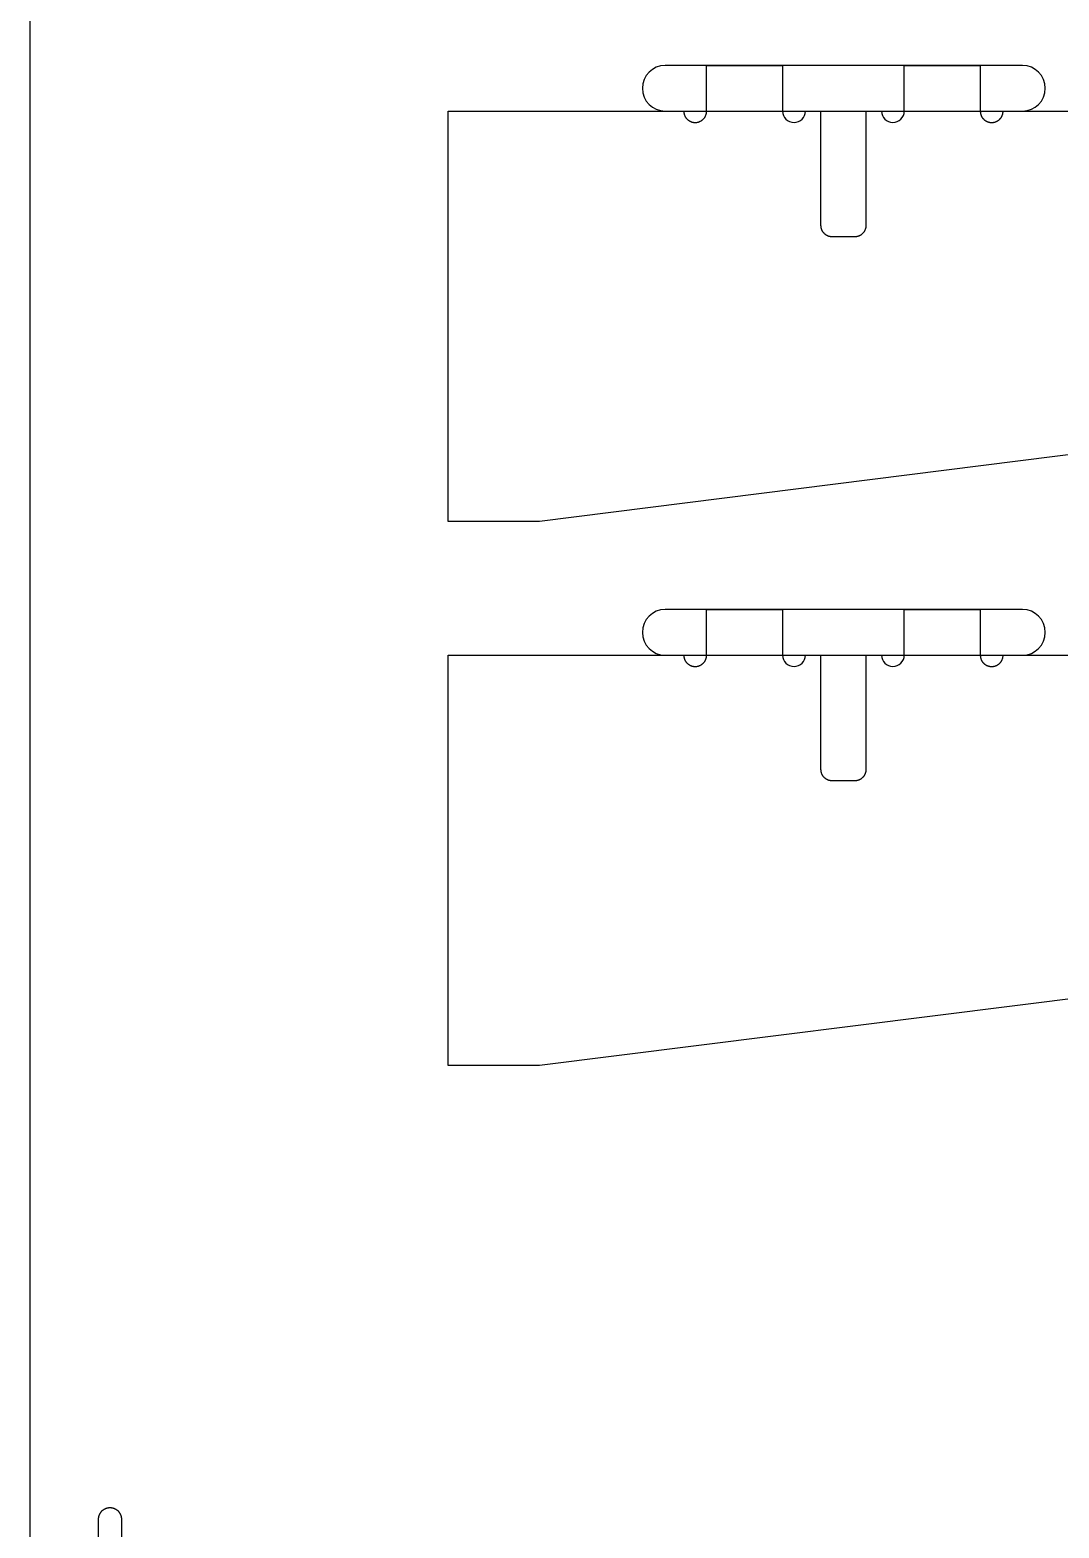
# Model space of a CAD drawing. Extents: x 0 to 1220, y 0 to 2440.
# Drawn here: x 0 to 270.7, y 787.7 to 1181.8 of the extents above; entities that cross this region are included whole.
import ezdxf

# ---------------------------------------------------------------- set-up
doc = ezdxf.new("R2010")
doc.units = 0
for name, color, linetype in [('CUT_6_12MM', 6, 'CONTINUOUS'), ('PLATTE_1220_2440', 7, 'CONTINUOUS'), ('POCKET_6__6MM', 4, 'CONTINUOUS')]:
    doc.layers.add(name, color=color, linetype=linetype)

msp = doc.modelspace()

# ---------------------------------------------------------------- linework, layer by layer
at = {"layer": 'CUT_6_12MM'}
for p, q in [((178, 1160.46), (178, 1172.46)), ((178, 1172.46), (198, 1172.46)), ((198, 1172.46), (198, 1160.46)), ((230, 1160.46), (230, 1172.46)), ((230, 1172.46), (250, 1172.46)), ((250, 1172.46), (250, 1160.46)), ((110, 1052.46), (110, 1160.46)), ((110, 1160.46), (162.85, 1160.46)), ((162.85, 1160.46), (172, 1160.46)), ((172, 1160.46), (172, 1160.36)), ((172, 1160.36), (172.01, 1160.25)), ((172.01, 1160.25), (172.02, 1160.15)), ((172.02, 1160.15), (172.03, 1160.05)), ((172.03, 1160.05), (172.04, 1159.94)), ((172.04, 1159.94), (172.06, 1159.84)), ((172.06, 1159.84), (172.09, 1159.74)), ((172.09, 1159.74), (172.11, 1159.64)), ((172.11, 1159.64), (172.14, 1159.54)), ((172.14, 1159.54), (172.18, 1159.44)), ((172.18, 1159.44), (172.21, 1159.35)), ((172.21, 1159.35), (172.25, 1159.25)), ((172.25, 1159.25), (172.3, 1159.16)), ((172.3, 1159.16), (172.34, 1159.07)), ((172.34, 1159.07), (172.39, 1158.98)), ((172.39, 1158.98), (172.45, 1158.89)), ((172.45, 1158.89), (172.5, 1158.8)), ((172.5, 1158.8), (172.56, 1158.71)), ((172.56, 1158.71), (172.62, 1158.63)), ((177.38, 1158.63), (177.44, 1158.71)), ((177.44, 1158.71), (177.5, 1158.8)), ((177.5, 1158.8), (177.55, 1158.89)), ((177.55, 1158.89), (177.61, 1158.98)), ((177.61, 1158.98), (177.66, 1159.07)), ((177.66, 1159.07), (177.7, 1159.16)), ((177.7, 1159.16), (177.75, 1159.25)), ((177.75, 1159.25), (177.79, 1159.35)), ((177.79, 1159.35), (177.82, 1159.44)), ((177.82, 1159.44), (177.86, 1159.54)), ((177.86, 1159.54), (177.89, 1159.64)), ((177.89, 1159.64), (177.91, 1159.74)), ((177.91, 1159.74), (177.94, 1159.84)), ((177.94, 1159.84), (177.96, 1159.94)), ((177.96, 1159.94), (177.97, 1160.05)), ((177.97, 1160.05), (177.98, 1160.15)), ((177.98, 1160.15), (177.99, 1160.25)), ((177.99, 1160.25), (178, 1160.36)), ((178, 1160.36), (178, 1160.46)), ((204, 1160.46), (208, 1160.46)), ((208, 1160.46), (208, 1130.46)), ((220, 1130.46), (220, 1160.46)), ((220, 1160.46), (224, 1160.46)), ((250, 1160.46), (250, 1160.36)), ((250, 1160.36), (250.01, 1160.25)), ((250.01, 1160.25), (250.02, 1160.15)), ((250.02, 1160.15), (250.03, 1160.05)), ((250.03, 1160.05), (250.04, 1159.94)), ((250.04, 1159.94), (250.06, 1159.84)), ((250.06, 1159.84), (250.09, 1159.74)), ((250.09, 1159.74), (250.11, 1159.64)), ((250.11, 1159.64), (250.14, 1159.54)), ((250.14, 1159.54), (250.18, 1159.44)), ((250.18, 1159.44), (250.21, 1159.35)), ((250.21, 1159.35), (250.25, 1159.25)), ((250.25, 1159.25), (250.3, 1159.16)), ((250.3, 1159.16), (250.34, 1159.07)), ((250.34, 1159.07), (250.39, 1158.98)), ((250.39, 1158.98), (250.45, 1158.89)), ((250.45, 1158.89), (250.5, 1158.8)), ((250.5, 1158.8), (250.56, 1158.71)), ((250.56, 1158.71), (250.62, 1158.63)), ((255.38, 1158.63), (255.44, 1158.71)), ((255.44, 1158.71), (255.5, 1158.8)), ((255.5, 1158.8), (255.55, 1158.89)), ((255.55, 1158.89), (255.61, 1158.98)), ((255.61, 1158.98), (255.66, 1159.07)), ((255.66, 1159.07), (255.7, 1159.16)), ((255.7, 1159.16), (255.75, 1159.25)), ((255.75, 1159.25), (255.79, 1159.35)), ((255.79, 1159.35), (255.82, 1159.44)), ((255.82, 1159.44), (255.86, 1159.54)), ((255.86, 1159.54), (255.89, 1159.64)), ((255.89, 1159.64), (255.91, 1159.74)), ((255.91, 1159.74), (255.94, 1159.84)), ((255.94, 1159.84), (255.96, 1159.94)), ((255.96, 1159.94), (255.97, 1160.05)), ((255.97, 1160.05), (255.98, 1160.15)), ((255.98, 1160.15), (255.99, 1160.25)), ((255.99, 1160.25), (256, 1160.36)), ((256, 1160.36), (256, 1160.46)), ((256, 1160.46), (265.15, 1160.46)), ((265.15, 1160.46), (295.44, 1160.46)), ((172.62, 1158.63), (172.69, 1158.55)), ((172.69, 1158.55), (172.75, 1158.47)), ((172.75, 1158.47), (172.82, 1158.39)), ((172.82, 1158.39), (172.9, 1158.32)), ((172.9, 1158.32), (172.97, 1158.25)), ((172.97, 1158.25), (173.05, 1158.18)), ((173.05, 1158.18), (173.13, 1158.11)), ((173.13, 1158.11), (173.21, 1158.05)), ((173.21, 1158.05), (173.3, 1157.99)), ((173.3, 1157.99), (173.38, 1157.93)), ((173.38, 1157.93), (173.47, 1157.88)), ((173.47, 1157.88), (173.56, 1157.83)), ((173.56, 1157.83), (173.65, 1157.78)), ((173.65, 1157.78), (173.75, 1157.74)), ((173.75, 1157.74), (173.84, 1157.69)), ((173.84, 1157.69), (173.94, 1157.66)), ((173.94, 1157.66), (174.03, 1157.62)), ((174.03, 1157.62), (174.13, 1157.59)), ((174.13, 1157.59), (174.23, 1157.56)), ((174.23, 1157.56), (174.33, 1157.54)), ((174.33, 1157.54), (174.43, 1157.51)), ((174.43, 1157.51), (174.54, 1157.5)), ((174.54, 1157.5), (174.64, 1157.48)), ((174.64, 1157.48), (174.74, 1157.47)), ((174.74, 1157.47), (174.84, 1157.46)), ((174.84, 1157.46), (174.95, 1157.46)), ((174.95, 1157.46), (175.05, 1157.46)), ((175.05, 1157.46), (175.16, 1157.46)), ((175.16, 1157.46), (175.26, 1157.47)), ((175.26, 1157.47), (175.36, 1157.48)), ((175.36, 1157.48), (175.46, 1157.5)), ((175.46, 1157.5), (175.57, 1157.51)), ((175.57, 1157.51), (175.67, 1157.54)), ((175.67, 1157.54), (175.77, 1157.56)), ((175.77, 1157.56), (175.87, 1157.59)), ((175.87, 1157.59), (175.97, 1157.62)), ((175.97, 1157.62), (176.06, 1157.66)), ((176.06, 1157.66), (176.16, 1157.69)), ((176.16, 1157.69), (176.25, 1157.74)), ((176.25, 1157.74), (176.35, 1157.78)), ((176.35, 1157.78), (176.44, 1157.83)), ((176.44, 1157.83), (176.53, 1157.88)), ((176.53, 1157.88), (176.62, 1157.93)), ((176.62, 1157.93), (176.7, 1157.99)), ((176.7, 1157.99), (176.79, 1158.05)), ((176.79, 1158.05), (176.87, 1158.11)), ((176.87, 1158.11), (176.95, 1158.18)), ((176.95, 1158.18), (177.03, 1158.25)), ((177.03, 1158.25), (177.1, 1158.32)), ((177.1, 1158.32), (177.18, 1158.39)), ((177.18, 1158.39), (177.25, 1158.47)), ((177.25, 1158.47), (177.31, 1158.55)), ((177.31, 1158.55), (177.38, 1158.63)), ((250.62, 1158.63), (250.69, 1158.55)), ((250.69, 1158.55), (250.75, 1158.47)), ((250.75, 1158.47), (250.82, 1158.39)), ((250.82, 1158.39), (250.9, 1158.32)), ((250.9, 1158.32), (250.97, 1158.25)), ((250.97, 1158.25), (251.05, 1158.18)), ((251.05, 1158.18), (251.13, 1158.11)), ((251.13, 1158.11), (251.21, 1158.05)), ((251.21, 1158.05), (251.3, 1157.99)), ((251.3, 1157.99), (251.38, 1157.93)), ((251.38, 1157.93), (251.47, 1157.88)), ((251.47, 1157.88), (251.56, 1157.83)), ((251.56, 1157.83), (251.65, 1157.78)), ((251.65, 1157.78), (251.75, 1157.74)), ((251.75, 1157.74), (251.84, 1157.69)), ((251.84, 1157.69), (251.94, 1157.66)), ((251.94, 1157.66), (252.03, 1157.62)), ((252.03, 1157.62), (252.13, 1157.59)), ((252.13, 1157.59), (252.23, 1157.56)), ((252.23, 1157.56), (252.33, 1157.54)), ((252.33, 1157.54), (252.43, 1157.51)), ((252.43, 1157.51), (252.54, 1157.5)), ((252.54, 1157.5), (252.64, 1157.48)), ((252.64, 1157.48), (252.74, 1157.47)), ((252.74, 1157.47), (252.84, 1157.46)), ((252.84, 1157.46), (252.95, 1157.46)), ((252.95, 1157.46), (253.05, 1157.46)), ((253.05, 1157.46), (253.16, 1157.46)), ((253.16, 1157.46), (253.26, 1157.47)), ((253.26, 1157.47), (253.36, 1157.48)), ((253.36, 1157.48), (253.46, 1157.5)), ((253.46, 1157.5), (253.57, 1157.51)), ((253.57, 1157.51), (253.67, 1157.54)), ((253.67, 1157.54), (253.77, 1157.56)), ((253.77, 1157.56), (253.87, 1157.59)), ((253.87, 1157.59), (253.97, 1157.62)), ((253.97, 1157.62), (254.06, 1157.66)), ((254.06, 1157.66), (254.16, 1157.69)), ((254.16, 1157.69), (254.25, 1157.74)), ((254.25, 1157.74), (254.35, 1157.78)), ((254.35, 1157.78), (254.44, 1157.83)), ((254.44, 1157.83), (254.53, 1157.88)), ((254.53, 1157.88), (254.62, 1157.93)), ((254.62, 1157.93), (254.7, 1157.99)), ((254.7, 1157.99), (254.79, 1158.05)), ((254.79, 1158.05), (254.87, 1158.11)), ((254.87, 1158.11), (254.95, 1158.18)), ((254.95, 1158.18), (255.03, 1158.25)), ((255.03, 1158.25), (255.1, 1158.32)), ((255.1, 1158.32), (255.18, 1158.39)), ((255.18, 1158.39), (255.25, 1158.47)), ((255.25, 1158.47), (255.31, 1158.55)), ((255.31, 1158.55), (255.38, 1158.63)), ((208, 1130.46), (208, 1130.36)), ((208, 1130.36), (208.01, 1130.26)), ((208.01, 1130.26), (208.02, 1130.15)), ((208.02, 1130.15), (208.03, 1130.05)), ((208.03, 1130.05), (208.04, 1129.95)), ((208.04, 1129.95), (208.06, 1129.85)), ((208.06, 1129.85), (208.09, 1129.75)), ((208.09, 1129.75), (208.11, 1129.65)), ((208.11, 1129.65), (208.14, 1129.55)), ((208.14, 1129.55), (208.17, 1129.46)), ((208.17, 1129.46), (208.21, 1129.36)), ((208.21, 1129.36), (208.25, 1129.26)), ((208.25, 1129.26), (208.29, 1129.17)), ((208.29, 1129.17), (208.34, 1129.08)), ((208.34, 1129.08), (208.39, 1128.99)), ((208.39, 1128.99), (208.44, 1128.9)), ((208.44, 1128.9), (208.49, 1128.81)), ((208.49, 1128.81), (208.55, 1128.73)), ((208.55, 1128.73), (208.61, 1128.65)), ((208.61, 1128.65), (208.67, 1128.57)), ((208.67, 1128.57), (208.74, 1128.49)), ((208.74, 1128.49), (208.81, 1128.41)), ((208.81, 1128.41), (208.88, 1128.34)), ((208.88, 1128.34), (208.95, 1128.27)), ((208.95, 1128.27), (209.03, 1128.2)), ((209.03, 1128.2), (209.11, 1128.13)), ((209.11, 1128.13), (209.19, 1128.07)), ((209.19, 1128.07), (209.27, 1128.01)), ((209.27, 1128.01), (209.35, 1127.95)), ((209.35, 1127.95), (209.44, 1127.9)), ((209.44, 1127.9), (209.53, 1127.85)), ((209.53, 1127.85), (209.62, 1127.8)), ((209.62, 1127.8), (209.71, 1127.75)), ((209.71, 1127.75), (209.8, 1127.71)), ((209.8, 1127.71), (209.9, 1127.67)), ((209.9, 1127.67), (210, 1127.63)), ((210, 1127.63), (210.09, 1127.6)), ((210.09, 1127.6), (210.19, 1127.57)), ((210.19, 1127.57), (210.29, 1127.55)), ((210.29, 1127.55), (210.39, 1127.52)), ((210.39, 1127.52), (210.49, 1127.5)), ((210.49, 1127.5), (210.59, 1127.49)), ((210.59, 1127.49), (210.69, 1127.48)), ((210.69, 1127.48), (210.8, 1127.47)), ((210.8, 1127.47), (210.9, 1127.46)), ((210.9, 1127.46), (211, 1127.46)), ((211, 1127.46), (214, 1127.46)), ((214, 1127.46), (217, 1127.46)), ((217, 1127.46), (217.1, 1127.46)), ((217.1, 1127.46), (217.2, 1127.47)), ((217.2, 1127.47), (217.31, 1127.48)), ((217.31, 1127.48), (217.41, 1127.49)), ((217.41, 1127.49), (217.51, 1127.5)), ((217.51, 1127.5), (217.61, 1127.52)), ((217.61, 1127.52), (217.71, 1127.55)), ((217.71, 1127.55), (217.81, 1127.57)), ((217.81, 1127.57), (217.91, 1127.6)), ((217.91, 1127.6), (218, 1127.63)), ((218, 1127.63), (218.1, 1127.67)), ((218.1, 1127.67), (218.2, 1127.71)), ((218.2, 1127.71), (218.29, 1127.75)), ((218.29, 1127.75), (218.38, 1127.8)), ((218.38, 1127.8), (218.47, 1127.85)), ((218.47, 1127.85), (218.56, 1127.9)), ((218.56, 1127.9), (218.65, 1127.95)), ((218.65, 1127.95), (218.73, 1128.01)), ((218.73, 1128.01), (218.81, 1128.07)), ((218.81, 1128.07), (218.89, 1128.13)), ((218.89, 1128.13), (218.97, 1128.2)), ((218.97, 1128.2), (219.05, 1128.27)), ((219.05, 1128.27), (219.12, 1128.34)), ((219.12, 1128.34), (219.19, 1128.41)), ((219.19, 1128.41), (219.26, 1128.49)), ((219.26, 1128.49), (219.33, 1128.57)), ((219.33, 1128.57), (219.39, 1128.65)), ((219.39, 1128.65), (219.45, 1128.73)), ((219.45, 1128.73), (219.51, 1128.81)), ((219.51, 1128.81), (219.56, 1128.9)), ((219.56, 1128.9), (219.61, 1128.99)), ((219.61, 1128.99), (219.66, 1129.08)), ((219.66, 1129.08), (219.71, 1129.17)), ((219.71, 1129.17), (219.75, 1129.26)), ((219.75, 1129.26), (219.79, 1129.36)), ((219.79, 1129.36), (219.83, 1129.46)), ((219.83, 1129.46), (219.86, 1129.55)), ((219.86, 1129.55), (219.89, 1129.65)), ((219.89, 1129.65), (219.91, 1129.75)), ((219.91, 1129.75), (219.94, 1129.85)), ((219.94, 1129.85), (219.96, 1129.95)), ((219.96, 1129.95), (219.97, 1130.05)), ((219.97, 1130.05), (219.98, 1130.15)), ((219.98, 1130.15), (219.99, 1130.26)), ((219.99, 1130.26), (220, 1130.36)), ((220, 1130.36), (220, 1130.46)), ((610, 1112.46), (134, 1052.46)), ((134, 1052.46), (110, 1052.46)), ((178, 1017.33), (178, 1029.33)), ((178, 1029.33), (198, 1029.33)), ((198, 1029.33), (198, 1017.33)), ((230, 1017.33), (230, 1029.33)), ((230, 1029.33), (250, 1029.33)), ((250, 1029.33), (250, 1017.33)), ((110, 909.33), (110, 1017.33)), ((110, 1017.33), (162.85, 1017.33)), ((162.85, 1017.33), (172, 1017.33)), ((172, 1017.33), (172, 1017.23)), ((172, 1017.23), (172.01, 1017.13)), ((172.01, 1017.13), (172.02, 1017.02)), ((172.02, 1017.02), (172.03, 1016.92)), ((172.03, 1016.92), (172.04, 1016.82)), ((177.96, 1016.82), (177.97, 1016.92)), ((177.97, 1016.92), (177.98, 1017.02)), ((177.98, 1017.02), (177.99, 1017.13)), ((177.99, 1017.13), (178, 1017.23)), ((178, 1017.23), (178, 1017.33)), ((204, 1017.33), (208, 1017.33)), ((208, 1017.33), (208, 987.33)), ((220, 987.33), (220, 1017.33)), ((220, 1017.33), (224, 1017.33)), ((250, 1017.33), (250, 1017.23)), ((250, 1017.23), (250.01, 1017.13)), ((250.01, 1017.13), (250.02, 1017.02)), ((250.02, 1017.02), (250.03, 1016.92)), ((250.03, 1016.92), (250.04, 1016.82)), ((255.96, 1016.82), (255.97, 1016.92)), ((255.97, 1016.92), (255.98, 1017.02)), ((255.98, 1017.02), (255.99, 1017.13)), ((255.99, 1017.13), (256, 1017.23)), ((256, 1017.23), (256, 1017.33)), ((256, 1017.33), (265.15, 1017.33)), ((265.15, 1017.33), (295.44, 1017.33)), ((172.04, 1016.82), (172.06, 1016.72)), ((172.06, 1016.72), (172.09, 1016.62)), ((172.09, 1016.62), (172.11, 1016.52)), ((172.11, 1016.52), (172.14, 1016.42)), ((172.14, 1016.42), (172.18, 1016.32)), ((172.18, 1016.32), (172.21, 1016.22)), ((172.21, 1016.22), (172.25, 1016.13)), ((172.25, 1016.13), (172.3, 1016.03)), ((172.3, 1016.03), (172.34, 1015.94)), ((172.34, 1015.94), (172.39, 1015.85)), ((172.39, 1015.85), (172.45, 1015.76)), ((172.45, 1015.76), (172.5, 1015.67)), ((172.5, 1015.67), (172.56, 1015.59)), ((172.56, 1015.59), (172.62, 1015.5)), ((172.62, 1015.5), (172.69, 1015.42)), ((172.69, 1015.42), (172.75, 1015.35)), ((172.75, 1015.35), (172.82, 1015.27)), ((172.82, 1015.27), (172.9, 1015.19)), ((172.9, 1015.19), (172.97, 1015.12)), ((172.97, 1015.12), (173.05, 1015.05)), ((173.05, 1015.05), (173.13, 1014.99)), ((173.13, 1014.99), (173.21, 1014.93)), ((173.21, 1014.93), (173.3, 1014.87)), ((173.3, 1014.87), (173.38, 1014.81)), ((173.38, 1014.81), (173.47, 1014.75)), ((173.47, 1014.75), (173.56, 1014.7)), ((173.56, 1014.7), (173.65, 1014.65)), ((173.65, 1014.65), (173.75, 1014.61)), ((173.75, 1014.61), (173.84, 1014.57)), ((173.84, 1014.57), (173.94, 1014.53)), ((173.94, 1014.53), (174.03, 1014.49)), ((174.03, 1014.49), (174.13, 1014.46)), ((174.13, 1014.46), (174.23, 1014.43)), ((174.23, 1014.43), (174.33, 1014.41)), ((174.33, 1014.41), (174.43, 1014.39)), ((174.43, 1014.39), (174.54, 1014.37)), ((174.54, 1014.37), (174.64, 1014.36)), ((174.64, 1014.36), (174.74, 1014.35)), ((174.74, 1014.35), (174.84, 1014.34)), ((174.84, 1014.34), (174.95, 1014.33)), ((174.95, 1014.33), (175.05, 1014.33)), ((175.05, 1014.33), (175.16, 1014.34)), ((175.16, 1014.34), (175.26, 1014.35)), ((175.26, 1014.35), (175.36, 1014.36)), ((175.36, 1014.36), (175.46, 1014.37)), ((175.46, 1014.37), (175.57, 1014.39)), ((175.57, 1014.39), (175.67, 1014.41)), ((175.67, 1014.41), (175.77, 1014.43)), ((175.77, 1014.43), (175.87, 1014.46)), ((175.87, 1014.46), (175.97, 1014.49)), ((175.97, 1014.49), (176.06, 1014.53)), ((176.06, 1014.53), (176.16, 1014.57)), ((176.16, 1014.57), (176.25, 1014.61)), ((176.25, 1014.61), (176.35, 1014.65)), ((176.35, 1014.65), (176.44, 1014.7)), ((176.44, 1014.7), (176.53, 1014.75)), ((176.53, 1014.75), (176.62, 1014.81)), ((176.62, 1014.81), (176.7, 1014.87)), ((176.7, 1014.87), (176.79, 1014.93)), ((176.79, 1014.93), (176.87, 1014.99)), ((176.87, 1014.99), (176.95, 1015.05)), ((176.95, 1015.05), (177.03, 1015.12)), ((177.03, 1015.12), (177.1, 1015.19)), ((177.1, 1015.19), (177.18, 1015.27)), ((177.18, 1015.27), (177.25, 1015.35)), ((177.25, 1015.35), (177.31, 1015.42)), ((177.31, 1015.42), (177.38, 1015.5)), ((177.38, 1015.5), (177.44, 1015.59)), ((177.44, 1015.59), (177.5, 1015.67)), ((177.5, 1015.67), (177.55, 1015.76)), ((177.55, 1015.76), (177.61, 1015.85)), ((177.61, 1015.85), (177.66, 1015.94)), ((177.66, 1015.94), (177.7, 1016.03)), ((177.7, 1016.03), (177.75, 1016.13)), ((177.75, 1016.13), (177.79, 1016.22)), ((177.79, 1016.22), (177.82, 1016.32)), ((177.82, 1016.32), (177.86, 1016.42)), ((177.86, 1016.42), (177.89, 1016.52)), ((177.89, 1016.52), (177.91, 1016.62)), ((177.91, 1016.62), (177.94, 1016.72)), ((177.94, 1016.72), (177.96, 1016.82)), ((250.04, 1016.82), (250.06, 1016.72)), ((250.06, 1016.72), (250.09, 1016.62)), ((250.09, 1016.62), (250.11, 1016.52)), ((250.11, 1016.52), (250.14, 1016.42)), ((250.14, 1016.42), (250.18, 1016.32)), ((250.18, 1016.32), (250.21, 1016.22)), ((250.21, 1016.22), (250.25, 1016.13)), ((250.25, 1016.13), (250.3, 1016.03)), ((250.3, 1016.03), (250.34, 1015.94)), ((250.34, 1015.94), (250.39, 1015.85)), ((250.39, 1015.85), (250.45, 1015.76)), ((250.45, 1015.76), (250.5, 1015.67)), ((250.5, 1015.67), (250.56, 1015.59)), ((250.56, 1015.59), (250.62, 1015.5)), ((250.62, 1015.5), (250.69, 1015.42)), ((250.69, 1015.42), (250.75, 1015.35)), ((250.75, 1015.35), (250.82, 1015.27)), ((250.82, 1015.27), (250.9, 1015.19)), ((250.9, 1015.19), (250.97, 1015.12)), ((250.97, 1015.12), (251.05, 1015.05)), ((251.05, 1015.05), (251.13, 1014.99)), ((251.13, 1014.99), (251.21, 1014.93)), ((251.21, 1014.93), (251.3, 1014.87)), ((251.3, 1014.87), (251.38, 1014.81)), ((251.38, 1014.81), (251.47, 1014.75)), ((251.47, 1014.75), (251.56, 1014.7)), ((251.56, 1014.7), (251.65, 1014.65)), ((251.65, 1014.65), (251.75, 1014.61)), ((251.75, 1014.61), (251.84, 1014.57)), ((251.84, 1014.57), (251.94, 1014.53)), ((251.94, 1014.53), (252.03, 1014.49)), ((252.03, 1014.49), (252.13, 1014.46)), ((252.13, 1014.46), (252.23, 1014.43)), ((252.23, 1014.43), (252.33, 1014.41)), ((252.33, 1014.41), (252.43, 1014.39)), ((252.43, 1014.39), (252.54, 1014.37)), ((252.54, 1014.37), (252.64, 1014.36)), ((252.64, 1014.36), (252.74, 1014.35)), ((252.74, 1014.35), (252.84, 1014.34)), ((252.84, 1014.34), (252.95, 1014.33)), ((252.95, 1014.33), (253.05, 1014.33)), ((253.05, 1014.33), (253.16, 1014.34)), ((253.16, 1014.34), (253.26, 1014.35)), ((253.26, 1014.35), (253.36, 1014.36)), ((253.36, 1014.36), (253.46, 1014.37)), ((253.46, 1014.37), (253.57, 1014.39)), ((253.57, 1014.39), (253.67, 1014.41)), ((253.67, 1014.41), (253.77, 1014.43)), ((253.77, 1014.43), (253.87, 1014.46)), ((253.87, 1014.46), (253.97, 1014.49)), ((253.97, 1014.49), (254.06, 1014.53)), ((254.06, 1014.53), (254.16, 1014.57)), ((254.16, 1014.57), (254.25, 1014.61)), ((254.25, 1014.61), (254.35, 1014.65)), ((254.35, 1014.65), (254.44, 1014.7)), ((254.44, 1014.7), (254.53, 1014.75)), ((254.53, 1014.75), (254.62, 1014.81)), ((254.62, 1014.81), (254.7, 1014.87)), ((254.7, 1014.87), (254.79, 1014.93)), ((254.79, 1014.93), (254.87, 1014.99)), ((254.87, 1014.99), (254.95, 1015.05)), ((254.95, 1015.05), (255.03, 1015.12)), ((255.03, 1015.12), (255.1, 1015.19)), ((255.1, 1015.19), (255.18, 1015.27)), ((255.18, 1015.27), (255.25, 1015.35)), ((255.25, 1015.35), (255.31, 1015.42)), ((255.31, 1015.42), (255.38, 1015.5)), ((255.38, 1015.5), (255.44, 1015.59)), ((255.44, 1015.59), (255.5, 1015.67)), ((255.5, 1015.67), (255.55, 1015.76)), ((255.55, 1015.76), (255.61, 1015.85)), ((255.61, 1015.85), (255.66, 1015.94)), ((255.66, 1015.94), (255.7, 1016.03)), ((255.7, 1016.03), (255.75, 1016.13)), ((255.75, 1016.13), (255.79, 1016.22)), ((255.79, 1016.22), (255.82, 1016.32)), ((255.82, 1016.32), (255.86, 1016.42)), ((255.86, 1016.42), (255.89, 1016.52)), ((255.89, 1016.52), (255.91, 1016.62)), ((255.91, 1016.62), (255.94, 1016.72)), ((255.94, 1016.72), (255.96, 1016.82)), ((208, 987.33), (208, 987.23)), ((208, 987.23), (208.01, 987.13)), ((208.01, 987.13), (208.02, 987.03)), ((208.02, 987.03), (208.03, 986.93)), ((208.03, 986.93), (208.04, 986.82)), ((208.04, 986.82), (208.06, 986.72)), ((208.06, 986.72), (208.09, 986.62)), ((208.09, 986.62), (208.11, 986.53)), ((208.11, 986.53), (208.14, 986.43)), ((208.14, 986.43), (208.17, 986.33)), ((208.17, 986.33), (208.21, 986.23)), ((208.21, 986.23), (208.25, 986.14)), ((208.25, 986.14), (208.29, 986.05)), ((208.29, 986.05), (208.34, 985.95)), ((208.34, 985.95), (208.39, 985.86)), ((208.39, 985.86), (208.44, 985.78)), ((208.44, 985.78), (208.49, 985.69)), ((208.49, 985.69), (208.55, 985.6)), ((208.55, 985.6), (208.61, 985.52)), ((208.61, 985.52), (208.67, 985.44)), ((208.67, 985.44), (208.74, 985.36)), ((208.74, 985.36), (208.81, 985.29)), ((219.19, 985.29), (219.26, 985.36)), ((219.26, 985.36), (219.33, 985.44)), ((219.33, 985.44), (219.39, 985.52)), ((219.39, 985.52), (219.45, 985.6)), ((219.45, 985.6), (219.51, 985.69)), ((219.51, 985.69), (219.56, 985.78)), ((219.56, 985.78), (219.61, 985.86)), ((219.61, 985.86), (219.66, 985.95)), ((219.66, 985.95), (219.71, 986.05)), ((219.71, 986.05), (219.75, 986.14)), ((219.75, 986.14), (219.79, 986.23)), ((219.79, 986.23), (219.83, 986.33)), ((219.83, 986.33), (219.86, 986.43)), ((219.86, 986.43), (219.89, 986.53)), ((219.89, 986.53), (219.91, 986.62)), ((219.91, 986.62), (219.94, 986.72)), ((219.94, 986.72), (219.96, 986.82)), ((219.96, 986.82), (219.97, 986.93)), ((219.97, 986.93), (219.98, 987.03)), ((219.98, 987.03), (219.99, 987.13)), ((219.99, 987.13), (220, 987.23)), ((220, 987.23), (220, 987.33)), ((208.81, 985.29), (208.88, 985.21)), ((208.88, 985.21), (208.95, 985.14)), ((208.95, 985.14), (209.03, 985.07)), ((209.03, 985.07), (209.11, 985.01)), ((209.11, 985.01), (209.19, 984.94)), ((209.19, 984.94), (209.27, 984.88)), ((209.27, 984.88), (209.35, 984.83)), ((209.35, 984.83), (209.44, 984.77)), ((209.44, 984.77), (209.53, 984.72)), ((209.53, 984.72), (209.62, 984.67)), ((209.62, 984.67), (209.71, 984.63)), ((209.71, 984.63), (209.8, 984.58)), ((209.8, 984.58), (209.9, 984.54)), ((209.9, 984.54), (210, 984.51)), ((210, 984.51), (210.09, 984.47)), ((210.09, 984.47), (210.19, 984.45)), ((210.19, 984.45), (210.29, 984.42)), ((210.29, 984.42), (210.39, 984.4)), ((210.39, 984.4), (210.49, 984.38)), ((210.49, 984.38), (210.59, 984.36)), ((210.59, 984.36), (210.69, 984.35)), ((210.69, 984.35), (210.8, 984.34)), ((210.8, 984.34), (210.9, 984.34)), ((210.9, 984.34), (211, 984.33)), ((211, 984.33), (214, 984.33)), ((214, 984.33), (217, 984.33)), ((217, 984.33), (217.1, 984.34)), ((217.1, 984.34), (217.2, 984.34)), ((217.2, 984.34), (217.31, 984.35)), ((217.31, 984.35), (217.41, 984.36)), ((217.41, 984.36), (217.51, 984.38)), ((217.51, 984.38), (217.61, 984.4)), ((217.61, 984.4), (217.71, 984.42)), ((217.71, 984.42), (217.81, 984.45)), ((217.81, 984.45), (217.91, 984.47)), ((217.91, 984.47), (218, 984.51)), ((218, 984.51), (218.1, 984.54)), ((218.1, 984.54), (218.2, 984.58)), ((218.2, 984.58), (218.29, 984.63)), ((218.29, 984.63), (218.38, 984.67)), ((218.38, 984.67), (218.47, 984.72)), ((218.47, 984.72), (218.56, 984.77)), ((218.56, 984.77), (218.65, 984.83)), ((218.65, 984.83), (218.73, 984.88)), ((218.73, 984.88), (218.81, 984.94)), ((218.81, 984.94), (218.89, 985.01)), ((218.89, 985.01), (218.97, 985.07)), ((218.97, 985.07), (219.05, 985.14)), ((219.05, 985.14), (219.12, 985.21)), ((219.12, 985.21), (219.19, 985.29)), ((610, 969.33), (134, 909.33)), ((134, 909.33), (110, 909.33))]:
    msp.add_line(p, q, dxfattribs=at)
for centre in [(201, 1160.46), (227, 1160.46), (201, 1017.33), (227, 1017.33)]:
    msp.add_arc(centre, 3, 180, 0, dxfattribs=at)
at = {"layer": 'PLATTE_1220_2440'}
msp.add_line((0, 2440), (0, 0), dxfattribs=at)
at = {"layer": 'POCKET_6__6MM'}
for p, q in [((261.11, 1172.46), (167.1, 1172.46)), ((167.1, 1160.46), (261.11, 1160.46)), ((261.11, 1029.33), (167.1, 1029.33)), ((167.1, 1017.33), (261.11, 1017.33)), ((18.86, 792.11), (18.93, 792.18)), ((18.93, 792.18), (19.01, 792.26)), ((19.01, 792.26), (19.08, 792.32)), ((19.08, 792.32), (19.16, 792.39)), ((19.16, 792.39), (19.24, 792.45)), ((19.24, 792.45), (19.33, 792.51)), ((19.33, 792.51), (19.41, 792.57)), ((19.41, 792.57), (19.5, 792.63)), ((19.5, 792.63), (19.59, 792.68)), ((19.59, 792.68), (19.68, 792.73)), ((19.68, 792.73), (19.77, 792.77)), ((19.77, 792.77), (19.86, 792.81)), ((19.86, 792.81), (19.96, 792.85)), ((19.96, 792.85), (20.05, 792.89)), ((20.05, 792.89), (20.15, 792.92)), ((20.15, 792.92), (20.25, 792.95)), ((20.25, 792.95), (20.35, 792.98)), ((20.35, 792.98), (20.45, 793)), ((20.45, 793), (20.55, 793.02)), ((20.55, 793.02), (20.65, 793.04)), ((20.65, 793.04), (20.75, 793.05)), ((20.75, 793.05), (20.85, 793.06)), ((20.85, 793.06), (20.95, 793.06)), ((20.95, 793.06), (21.06, 793.06)), ((21.06, 793.06), (21.16, 793.06)), ((21.16, 793.06), (21.26, 793.06)), ((21.26, 793.06), (21.36, 793.05)), ((21.36, 793.05), (21.46, 793.04)), ((21.46, 793.04), (21.57, 793.02)), ((21.57, 793.02), (21.67, 793)), ((21.67, 793), (21.77, 792.98)), ((21.77, 792.98), (21.87, 792.95)), ((21.87, 792.95), (21.96, 792.92)), ((21.96, 792.92), (22.06, 792.89)), ((22.06, 792.89), (22.16, 792.85)), ((22.16, 792.85), (22.25, 792.81)), ((22.25, 792.81), (22.34, 792.77)), ((22.34, 792.77), (22.44, 792.73)), ((22.44, 792.73), (22.53, 792.68)), ((22.53, 792.68), (22.61, 792.63)), ((22.61, 792.63), (22.7, 792.57)), ((22.7, 792.57), (22.79, 792.51)), ((22.79, 792.51), (22.87, 792.45)), ((22.87, 792.45), (22.95, 792.39)), ((22.95, 792.39), (23.03, 792.32)), ((23.03, 792.32), (23.1, 792.26)), ((23.1, 792.26), (23.18, 792.18)), ((23.18, 792.18), (23.25, 792.11)), ((18.06, 790.27), (18.07, 790.37)), ((18.06, 790.17), (18.06, 790.27)), ((18.06, 790.06), (18.06, 790.17)), ((18.06, 364.91), (18.06, 790.06)), ((18.07, 790.37), (18.08, 790.47)), ((18.08, 790.47), (18.1, 790.57)), ((18.1, 790.57), (18.12, 790.67)), ((18.12, 790.67), (18.14, 790.77)), ((18.14, 790.77), (18.17, 790.87)), ((18.17, 790.87), (18.2, 790.97)), ((18.2, 790.97), (18.23, 791.07)), ((18.23, 791.07), (18.26, 791.16)), ((18.26, 791.16), (18.3, 791.26)), ((18.3, 791.26), (18.35, 791.35)), ((18.35, 791.35), (18.39, 791.44)), ((18.39, 791.44), (18.44, 791.53)), ((18.44, 791.53), (18.49, 791.62)), ((18.49, 791.62), (18.55, 791.71)), ((18.55, 791.71), (18.6, 791.79)), ((18.6, 791.79), (18.67, 791.88)), ((18.67, 791.88), (18.73, 791.96)), ((18.73, 791.96), (18.79, 792.03)), ((18.79, 792.03), (18.86, 792.11)), ((23.25, 792.11), (23.32, 792.03)), ((23.32, 792.03), (23.38, 791.96)), ((23.38, 791.96), (23.45, 791.88)), ((23.45, 791.88), (23.51, 791.79)), ((23.51, 791.79), (23.56, 791.71)), ((23.56, 791.71), (23.62, 791.62)), ((23.62, 791.62), (23.67, 791.53)), ((23.67, 791.53), (23.72, 791.44)), ((23.72, 791.44), (23.76, 791.35)), ((23.76, 791.35), (23.81, 791.26)), ((23.81, 791.26), (23.85, 791.16)), ((23.85, 791.16), (23.88, 791.07)), ((23.88, 791.07), (23.92, 790.97)), ((23.92, 790.97), (23.94, 790.87)), ((23.94, 790.87), (23.97, 790.77)), ((23.97, 790.77), (23.99, 790.67)), ((23.99, 790.67), (24.01, 790.57)), ((24.01, 790.57), (24.03, 790.47)), ((24.03, 790.47), (24.04, 790.37)), ((24.04, 790.37), (24.05, 790.27)), ((24.05, 790.27), (24.05, 790.17)), ((24.05, 790.17), (24.06, 790.06)), ((24.06, 790.06), (24.06, 364.91))]:
    msp.add_line(p, q, dxfattribs=at)
for centre, start, end in [((167.1, 1166.46), 90, 270), ((261.11, 1166.46), 270, 90), ((167.1, 1023.33), 90, 270), ((261.11, 1023.33), 270, 90)]:
    msp.add_arc(centre, 6, start, end, dxfattribs=at)

doc.saveas('drawing.dxf')
